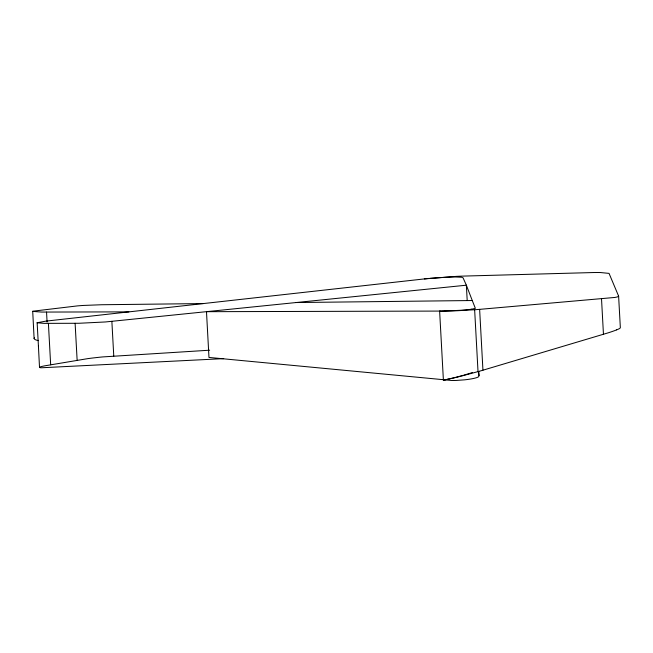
<?xml version="1.0" encoding="UTF-8"?>
<svg xmlns="http://www.w3.org/2000/svg" width="653" height="653" viewBox="0 0 653 653"><rect width="100%" height="100%" fill="white"/><g stroke="black" fill="none" stroke-linecap="round" stroke-linejoin="round"><path stroke-width="0.98" d="M34.103 338.474L32.707 311.22L77.34 305.906A18.864 1.126 -3.1 0 1 83.6 305.433L101.754 304.739L203.295 303.572M34.519 337.707L34.111 338.352A25.63 4.22 -2.7 0 0 34.748 339.315A30.862 5.085 -2.7 0 0 35.842 339.887L36.397 340.091A27.548 4.538 -2.7 0 0 38.38 340.629M478.29 371.475L479.041 375.777L478.616 376.683A16.954 2.792 -2.7 0 1 477.735 377.214L477.416 377.352A19.435 3.2 -2.7 0 1 475.8 377.899L474.862 378.152A23.794 3.918 -2.7 0 1 464.536 379.842L456.382 380.43A16.154 2.661 -2.7 0 1 451.46 380.462L208.976 357.436L206.487 311.685L439.624 311.081L443.395 380.185L455.165 377.605A32.601 2.041 -14.9 0 0 461.622 376.022L478.02 371.622A25.034 1.567 -14.9 0 0 482.942 370.202L607.649 332.997A21.655 1.355 -14.9 0 0 610.4 332.116A31.605 1.975 -14.9 0 0 616.571 329.887M463.516 375.238L461.932 375.687M461.132 375.908L456.243 377.222A16.847 1.053 -14.9 0 1 451.394 378.43L447.24 379.369M447.142 379.409L443.395 380.185M209.646 350.204L102.921 356.905A21.108 1.347 -6.4 0 0 99.256 357.264L92.457 358.032A21.982 1.404 -6.4 0 0 87.567 358.668L44.771 365.835A25.557 1.633 -6.4 0 0 42.592 366.284A23.32 1.494 -6.4 0 0 39.515 367.394L38.413 345.959M471.613 309.212L475.351 308.33L472.266 300.527L296.152 302.543M471.613 309.204L469.401 309.481A24.406 1.453 -3.1 0 1 460.594 310.281L445.011 311.04M428.825 278.423L45.922 321.129L37.09 322.762L44.053 323.366L78.85 323.276L105.411 321.962L466.364 285.198L472.266 300.535M424.36 278.913L456.463 276.366A26.038 1.551 -3.1 0 1 463.54 276.088L593.601 272.538A38.494 2.294 -3.1 0 1 600.409 272.538L609.053 273.387L618.611 296.103L617.632 296.821A41.996 2.506 -3.1 0 1 614.922 297.442L479.629 309.359A24.169 1.437 -3.1 0 1 474.641 309.742L457.769 310.714A31.426 1.869 -3.1 0 1 451.272 310.942L439.624 311.081L441.444 311.097M429.78 278.333L446.538 277.207A20.806 1.241 -3.1 0 1 456.055 277.003L461.687 277.256L463.067 277.86L466.364 285.198L467.189 300.323M223.685 358.636L41.449 367.77A22.243 1.42 -6.4 0 1 40.062 367.647L39.523 367.394M442.31 311.073L445.011 311.048M32.65 311.399L41.71 312.069L128.861 311.873M618.611 296.103L620.35 327.733L619.852 328.345A36.364 2.277 -14.9 0 1 618.481 329.079L617.648 329.447A44.486 2.783 -14.9 0 1 616.636 329.871M601.527 299.009L603.454 334.263M479.629 309.359L482.942 370.202M478.788 371.484L479.008 375.499M474.641 309.742L478.02 371.622M111.867 321.341L113.769 356.105M75.111 323.3L77.136 360.293M48.404 323.366L50.665 364.79M46.543 312.069L47.089 322.019M37.139 322.655L38.429 346.155M472.323 372.569A24.651 1.543 -14.9 0 1 464.291 375.01"/></g></svg>
